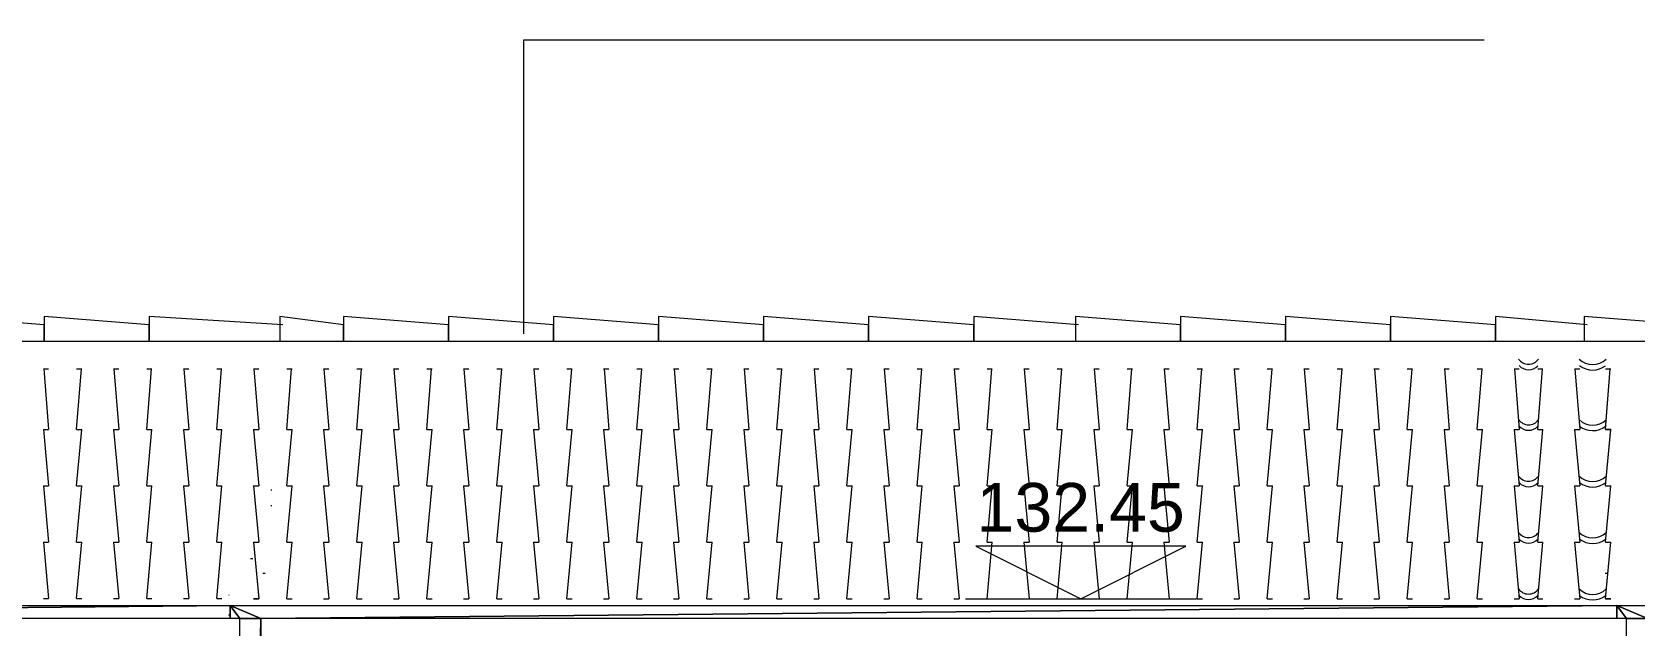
# Model space of a CAD drawing. Header units: metres. Extents: x 1.8 to 61.8, y -53.3 to -11.3.
# Drawn here: x 18.402 to 22.217, y -47.875 to -46.461 of the extents above; entities that cross this region are included whole.
import ezdxf
from ezdxf.enums import TextEntityAlignment as Align

# ---------------------------------------------------------------- set-up
doc = ezdxf.new("R2010")
doc.units = ezdxf.units.M
doc.header["$MEASUREMENT"] = 0
for name, color, linetype in [('Calque commun', 7, 'Continuous'), ('Calque59', 7, 'Continuous'), ('Cotations', 7, 'Continuous')]:
    doc.layers.add(name, color=color, linetype=linetype)
doc.styles.add('Arial', font='arial.ttf', dxfattribs={"height": 0.231939})

# ---------------------------------------------------------------- blocks, each defined once
blk = doc.blocks.new('toit facade')
at = {"layer": 'Calque59', "color": 32, "linetype": 'Continuous', "lineweight": 9}
for p, q in [((76.2541, -18.7305), (76.2791, -18.7305)), ((76.2561, -18.731), (76.2791, -19.019)), ((76.4124, -18.7305), (76.4374, -18.7305)), ((76.4124, -19.019), (76.4355, -18.731)), ((76.5875, -18.7305), (76.6125, -18.7305)), ((76.5894, -18.731), (76.6125, -19.019)), ((76.7458, -18.7305), (76.7708, -18.7305)), ((76.7458, -19.019), (76.7689, -18.731)), ((76.9208, -18.7305), (76.9457, -18.7305)), ((76.9227, -18.731), (76.9457, -19.019)), ((77.0792, -18.7305), (77.1041, -18.7305)), ((77.0792, -19.019), (77.1022, -18.731)), ((77.2541, -18.7305), (77.2791, -18.7305)), ((77.2541, -18.731), (77.2792, -18.731)), ((77.2561, -18.731), (77.2791, -19.019)), ((77.2561, -18.7315), (77.2792, -19.0195)), ((77.4125, -18.731), (77.4375, -18.731)), ((77.4125, -19.0195), (77.4355, -18.7315)), ((77.5875, -18.731), (77.6124, -18.731)), ((77.5893, -18.7315), (77.6124, -19.0195)), ((77.7458, -18.731), (77.7707, -18.731)), ((77.7458, -19.0195), (77.7689, -18.7315)), ((77.9208, -18.731), (77.9458, -18.731)), ((77.9227, -18.7315), (77.9458, -19.0195)), ((78.0791, -18.731), (78.1041, -18.731)), ((78.0791, -19.0195), (78.1022, -18.7315)), ((78.2541, -18.731), (78.2792, -18.731)), ((78.2561, -18.7315), (78.2792, -19.0195)), ((78.4125, -18.731), (78.4375, -18.731)), ((78.4125, -19.0195), (78.4355, -18.7315)), ((78.5875, -18.731), (78.6124, -18.731)), ((78.5893, -18.7315), (78.6124, -19.0195)), ((78.7458, -18.731), (78.7707, -18.731)), ((78.7458, -19.0195), (78.7689, -18.7315)), ((78.9208, -18.731), (78.9458, -18.731)), ((78.9227, -18.7315), (78.9458, -19.0195)), ((79.0791, -18.731), (79.1041, -18.731)), ((79.0791, -19.0195), (79.1022, -18.7315)), ((79.2541, -18.731), (79.2792, -18.731)), ((79.2561, -18.7315), (79.2792, -19.0195)), ((79.4125, -18.731), (79.4375, -18.731)), ((79.4125, -19.0195), (79.4355, -18.7315)), ((79.5875, -18.731), (79.6124, -18.731)), ((79.5893, -18.7315), (79.6124, -19.0195)), ((79.7458, -18.731), (79.7707, -18.731)), ((79.7458, -19.0195), (79.7689, -18.7315)), ((79.9208, -18.731), (79.9458, -18.731)), ((79.9227, -18.7315), (79.9458, -19.0195)), ((80.0791, -18.731), (80.1041, -18.731)), ((80.0791, -19.0195), (80.1022, -18.7315)), ((80.2541, -18.731), (80.2792, -18.731)), ((80.2561, -18.7315), (80.2792, -19.0195)), ((80.4125, -18.731), (80.4375, -18.731)), ((80.4125, -19.0195), (80.4355, -18.7315)), ((80.5875, -18.731), (80.6124, -18.731)), ((80.5893, -18.7315), (80.6124, -19.0195)), ((80.7458, -18.731), (80.7707, -18.731)), ((80.7458, -19.0195), (80.7689, -18.7315)), ((80.9208, -18.731), (80.9458, -18.731)), ((80.9227, -18.7315), (80.9458, -19.0195)), ((81.0791, -18.731), (81.1041, -18.731)), ((81.0791, -19.0195), (81.1022, -18.7315)), ((81.2541, -18.731), (81.279, -18.731)), ((81.256, -18.7315), (81.279, -19.0195)), ((81.4125, -18.731), (81.4374, -18.731)), ((81.4125, -19.0195), (81.4355, -18.7315)), ((81.5874, -18.731), (81.6124, -18.731)), ((81.5893, -18.7315), (81.6124, -19.0195)), ((81.7457, -18.731), (81.7707, -18.731)), ((81.7457, -19.0195), (81.7688, -18.7315)), ((81.9208, -18.731), (81.9458, -18.731)), ((81.9227, -18.7315), (81.9458, -19.0195)), ((82.0791, -18.731), (82.1041, -18.731)), ((82.0791, -19.0195), (82.1022, -18.7315)), ((82.2541, -18.731), (82.279, -18.731)), ((82.256, -18.7315), (82.279, -19.0195)), ((82.4125, -18.731), (82.4374, -18.731)), ((82.4125, -19.0195), (82.4355, -18.7315)), ((82.5874, -18.731), (82.6124, -18.731)), ((82.5893, -18.7315), (82.6124, -19.0195)), ((82.7457, -18.731), (82.7707, -18.731)), ((82.7457, -19.0195), (82.7688, -18.7315)), ((82.9208, -18.731), (82.9458, -18.731)), ((82.9227, -18.7315), (82.9458, -19.0195)), ((83.0791, -18.731), (83.1041, -18.731)), ((83.0791, -19.0195), (83.1022, -18.7315)), ((83.2541, -18.731), (83.279, -18.731)), ((83.256, -18.7315), (83.279, -19.0195)), ((83.3669, -18.731), (83.3918, -18.731)), ((83.3669, -19.0195), (83.39, -18.7315)), ((83.367, -18.731), (83.392, -18.731)), ((83.367, -19.0195), (83.39, -18.7315)), ((83.542, -18.731), (83.5669, -18.731)), ((83.5438, -18.7315), (83.5669, -19.0195)), ((83.6891, -18.7301), (83.7141, -18.7301)), ((83.6891, -19.0186), (83.7122, -18.7306)), ((83.6892, -18.731), (83.7141, -18.731)), ((83.6892, -19.0195), (83.7122, -18.7315)), ((76.2541, -19.019), (76.2791, -19.2877)), ((76.2541, -19.019), (76.2791, -19.019)), ((76.4124, -19.2877), (76.4374, -19.019)), ((76.4124, -19.019), (76.4374, -19.019)), ((76.5875, -19.019), (76.6125, -19.2877)), ((76.5875, -19.019), (76.6125, -19.019)), ((76.7458, -19.2877), (76.7708, -19.019)), ((76.7458, -19.019), (76.7708, -19.019)), ((76.9208, -19.019), (76.9457, -19.2877)), ((76.9208, -19.019), (76.9457, -19.019)), ((77.0792, -19.2877), (77.1041, -19.019)), ((77.0792, -19.019), (77.1041, -19.019)), ((77.2541, -19.019), (77.2791, -19.2877)), ((77.2541, -19.019), (77.2791, -19.019)), ((77.2541, -19.0195), (77.2792, -19.2882)), ((77.2541, -19.0195), (77.2792, -19.0195)), ((77.4125, -19.2882), (77.4375, -19.0195)), ((77.4125, -19.0195), (77.4375, -19.0195)), ((77.5875, -19.0195), (77.6124, -19.2882)), ((77.5875, -19.0195), (77.6124, -19.0195)), ((77.7458, -19.2882), (77.7707, -19.0195)), ((77.7458, -19.0195), (77.7707, -19.0195)), ((77.9208, -19.0195), (77.9458, -19.2882)), ((77.9208, -19.0195), (77.9458, -19.0195)), ((78.0791, -19.2882), (78.1041, -19.0195)), ((78.0791, -19.0195), (78.1041, -19.0195)), ((78.2541, -19.0195), (78.2792, -19.2882)), ((78.2541, -19.0195), (78.2792, -19.0195)), ((78.4125, -19.2882), (78.4375, -19.0195)), ((78.4125, -19.0195), (78.4375, -19.0195)), ((78.5875, -19.0195), (78.6124, -19.2882)), ((78.5875, -19.0195), (78.6124, -19.0195)), ((78.7458, -19.2882), (78.7707, -19.0195)), ((78.7458, -19.0195), (78.7707, -19.0195)), ((78.9208, -19.0195), (78.9458, -19.2882)), ((78.9208, -19.0195), (78.9458, -19.0195)), ((79.0791, -19.2882), (79.1041, -19.0195)), ((79.0791, -19.0195), (79.1041, -19.0195)), ((79.2541, -19.0195), (79.2792, -19.2882)), ((79.2541, -19.0195), (79.2792, -19.0195)), ((79.4125, -19.2882), (79.4375, -19.0195)), ((79.4125, -19.0195), (79.4375, -19.0195)), ((79.5875, -19.0195), (79.6124, -19.2882)), ((79.5875, -19.0195), (79.6124, -19.0195)), ((79.7458, -19.2882), (79.7707, -19.0195)), ((79.7458, -19.0195), (79.7707, -19.0195)), ((79.9208, -19.0195), (79.9458, -19.2882)), ((79.9208, -19.0195), (79.9458, -19.0195)), ((80.0791, -19.2882), (80.1041, -19.0195)), ((80.0791, -19.0195), (80.1041, -19.0195)), ((80.2541, -19.0195), (80.2792, -19.2882)), ((80.2541, -19.0195), (80.2792, -19.0195)), ((80.4125, -19.2882), (80.4375, -19.0195)), ((80.4125, -19.0195), (80.4375, -19.0195)), ((80.5875, -19.0195), (80.6124, -19.2882)), ((80.5875, -19.0195), (80.6124, -19.0195)), ((80.7458, -19.2882), (80.7707, -19.0195)), ((80.7458, -19.0195), (80.7707, -19.0195)), ((80.9208, -19.0195), (80.9458, -19.2882)), ((80.9208, -19.0195), (80.9458, -19.0195)), ((81.0791, -19.2882), (81.1041, -19.0195)), ((81.0791, -19.0195), (81.1041, -19.0195)), ((81.2541, -19.0195), (81.279, -19.2882)), ((81.2541, -19.0195), (81.279, -19.0195)), ((81.4125, -19.2882), (81.4374, -19.0195)), ((81.4125, -19.0195), (81.4374, -19.0195)), ((81.5874, -19.0195), (81.6124, -19.2882)), ((81.5874, -19.0195), (81.6124, -19.0195)), ((81.7457, -19.2882), (81.7707, -19.0195)), ((81.7457, -19.0195), (81.7707, -19.0195)), ((81.9208, -19.0195), (81.9458, -19.2882)), ((81.9208, -19.0195), (81.9458, -19.0195)), ((82.0791, -19.2882), (82.1041, -19.0195)), ((82.0791, -19.0195), (82.1041, -19.0195)), ((82.2541, -19.0195), (82.279, -19.2882)), ((82.2541, -19.0195), (82.279, -19.0195)), ((82.4125, -19.2882), (82.4374, -19.0195)), ((82.4125, -19.0195), (82.4374, -19.0195)), ((82.5874, -19.0195), (82.6124, -19.2882)), ((82.5874, -19.0195), (82.6124, -19.0195)), ((82.7457, -19.2882), (82.7707, -19.0195)), ((82.7457, -19.0195), (82.7707, -19.0195)), ((82.9208, -19.0195), (82.9458, -19.2882)), ((82.9208, -19.0195), (82.9458, -19.0195)), ((83.0791, -19.2882), (83.1041, -19.0195)), ((83.0791, -19.0195), (83.1041, -19.0195)), ((83.2541, -19.0195), (83.279, -19.2882)), ((83.2541, -19.0195), (83.279, -19.0195)), ((83.3669, -19.2882), (83.3918, -19.0195)), ((83.3669, -19.0195), (83.3918, -19.0195)), ((83.367, -19.2882), (83.392, -19.0195)), ((83.367, -19.0195), (83.392, -19.0195)), ((83.542, -19.0195), (83.5669, -19.2882)), ((83.542, -19.0195), (83.5669, -19.0195)), ((83.6891, -19.2873), (83.7141, -19.0186)), ((83.6891, -19.0186), (83.7141, -19.0186)), ((83.6892, -19.2882), (83.7141, -19.0195)), ((83.6892, -19.0195), (83.7141, -19.0195)), ((76.2541, -19.2877), (76.2791, -19.5564)), ((76.2541, -19.2877), (76.2791, -19.2877)), ((76.4124, -19.5564), (76.4374, -19.2877)), ((76.4124, -19.2877), (76.4374, -19.2877)), ((76.5875, -19.2877), (76.6125, -19.5564)), ((76.5875, -19.2877), (76.6125, -19.2877)), ((76.7458, -19.5564), (76.7708, -19.2877)), ((76.7458, -19.2877), (76.7708, -19.2877)), ((76.9208, -19.2877), (76.9457, -19.5564)), ((76.9208, -19.2877), (76.9457, -19.2877)), ((77.0792, -19.5564), (77.1041, -19.2877)), ((77.0792, -19.2877), (77.1041, -19.2877)), ((77.2541, -19.2877), (77.2791, -19.5564)), ((77.2541, -19.2877), (77.2791, -19.2877)), ((77.2541, -19.2882), (77.2792, -19.5569)), ((77.2541, -19.2882), (77.2792, -19.2882)), ((77.4125, -19.5569), (77.4375, -19.2882)), ((77.4125, -19.2882), (77.4375, -19.2882)), ((77.5875, -19.2882), (77.6124, -19.5569)), ((77.5875, -19.2882), (77.6124, -19.2882)), ((77.7458, -19.5569), (77.7707, -19.2882)), ((77.7458, -19.2882), (77.7707, -19.2882)), ((77.9208, -19.2882), (77.9458, -19.5569)), ((77.9208, -19.2882), (77.9458, -19.2882)), ((78.0791, -19.5569), (78.1041, -19.2882)), ((78.0791, -19.2882), (78.1041, -19.2882)), ((78.2541, -19.2882), (78.2792, -19.5569)), ((78.2541, -19.2882), (78.2792, -19.2882)), ((78.4125, -19.5569), (78.4375, -19.2882)), ((78.4125, -19.2882), (78.4375, -19.2882)), ((78.5875, -19.2882), (78.6124, -19.5569)), ((78.5875, -19.2882), (78.6124, -19.2882)), ((78.7458, -19.5569), (78.7707, -19.2882)), ((78.7458, -19.2882), (78.7707, -19.2882)), ((78.9208, -19.2882), (78.9458, -19.5569)), ((78.9208, -19.2882), (78.9458, -19.2882)), ((79.0791, -19.5569), (79.1041, -19.2882)), ((79.0791, -19.2882), (79.1041, -19.2882)), ((79.2541, -19.2882), (79.2792, -19.5569)), ((79.2541, -19.2882), (79.2792, -19.2882)), ((79.4125, -19.5569), (79.4375, -19.2882)), ((79.4125, -19.2882), (79.4375, -19.2882)), ((79.5875, -19.2882), (79.6124, -19.5569)), ((79.5875, -19.2882), (79.6124, -19.2882)), ((79.7458, -19.5569), (79.7707, -19.2882)), ((79.7458, -19.2882), (79.7707, -19.2882)), ((79.9208, -19.2882), (79.9458, -19.5569)), ((79.9208, -19.2882), (79.9458, -19.2882)), ((80.0791, -19.5569), (80.1041, -19.2882)), ((80.0791, -19.2882), (80.1041, -19.2882)), ((80.2541, -19.2882), (80.2792, -19.5569)), ((80.2541, -19.2882), (80.2792, -19.2882)), ((80.4125, -19.5569), (80.4375, -19.2882)), ((80.4125, -19.2882), (80.4375, -19.2882)), ((80.5875, -19.2882), (80.6124, -19.5569)), ((80.5875, -19.2882), (80.6124, -19.2882)), ((80.7458, -19.5569), (80.7707, -19.2882)), ((80.7458, -19.2882), (80.7707, -19.2882)), ((80.9208, -19.2882), (80.9458, -19.5569)), ((80.9208, -19.2882), (80.9458, -19.2882)), ((81.0791, -19.5569), (81.1041, -19.2882)), ((81.0791, -19.2882), (81.1041, -19.2882)), ((81.2541, -19.2882), (81.279, -19.5569)), ((81.2541, -19.2882), (81.279, -19.2882)), ((81.4125, -19.5569), (81.4374, -19.2882)), ((81.4125, -19.2882), (81.4374, -19.2882)), ((81.5874, -19.2882), (81.6124, -19.5569)), ((81.5874, -19.2882), (81.6124, -19.2882)), ((81.7457, -19.5569), (81.7707, -19.2882)), ((81.7457, -19.2882), (81.7707, -19.2882)), ((81.9208, -19.2882), (81.9458, -19.5569)), ((81.9208, -19.2882), (81.9458, -19.2882)), ((82.0791, -19.5569), (82.1041, -19.2882)), ((82.0791, -19.2882), (82.1041, -19.2882)), ((82.2541, -19.2882), (82.279, -19.5569)), ((82.2541, -19.2882), (82.279, -19.2882)), ((82.4125, -19.5569), (82.4374, -19.2882)), ((82.4125, -19.2882), (82.4374, -19.2882)), ((82.5874, -19.2882), (82.6124, -19.5569)), ((82.5874, -19.2882), (82.6124, -19.2882)), ((82.7457, -19.5569), (82.7707, -19.2882)), ((82.7457, -19.2882), (82.7707, -19.2882)), ((82.9208, -19.2882), (82.9458, -19.5569)), ((82.9208, -19.2882), (82.9458, -19.2882)), ((83.0791, -19.5569), (83.1041, -19.2882)), ((83.0791, -19.2882), (83.1041, -19.2882)), ((83.2541, -19.2882), (83.279, -19.5569)), ((83.2541, -19.2882), (83.279, -19.2882)), ((83.3669, -19.5569), (83.3918, -19.2882)), ((83.3669, -19.2882), (83.3918, -19.2882)), ((83.367, -19.5569), (83.392, -19.2882)), ((83.367, -19.2882), (83.392, -19.2882)), ((83.542, -19.2882), (83.5669, -19.5569)), ((83.542, -19.2882), (83.5669, -19.2882)), ((83.6891, -19.556), (83.7141, -19.2873)), ((83.6891, -19.2873), (83.7141, -19.2873)), ((83.6892, -19.5569), (83.7141, -19.2882)), ((83.6892, -19.2882), (83.7141, -19.2882)), ((76.2541, -19.5564), (76.2791, -19.8251)), ((76.2541, -19.5564), (76.2791, -19.5564)), ((76.4124, -19.8251), (76.4374, -19.5564)), ((76.4124, -19.5564), (76.4374, -19.5564)), ((76.5875, -19.5564), (76.6125, -19.8251)), ((76.5875, -19.5564), (76.6125, -19.5564)), ((76.7458, -19.8251), (76.7708, -19.5564)), ((76.7458, -19.5564), (76.7708, -19.5564)), ((76.9208, -19.5564), (76.9457, -19.8251)), ((76.9208, -19.5564), (76.9457, -19.5564)), ((77.0792, -19.8251), (77.1041, -19.5564)), ((77.0792, -19.5564), (77.1041, -19.5564)), ((77.2541, -19.5564), (77.2791, -19.8251)), ((77.2541, -19.5564), (77.2791, -19.5564)), ((77.2541, -19.5569), (77.2792, -19.8256)), ((77.2541, -19.5569), (77.2792, -19.5569)), ((77.4125, -19.8256), (77.4375, -19.5569)), ((77.4125, -19.5569), (77.4375, -19.5569)), ((77.5875, -19.5569), (77.6124, -19.8256)), ((77.5875, -19.5569), (77.6124, -19.5569)), ((77.7458, -19.8256), (77.7707, -19.5569)), ((77.7458, -19.5569), (77.7707, -19.5569)), ((77.9208, -19.5569), (77.9458, -19.8256)), ((77.9208, -19.5569), (77.9458, -19.5569)), ((78.0791, -19.8256), (78.1041, -19.5569)), ((78.0791, -19.5569), (78.1041, -19.5569)), ((78.2541, -19.5569), (78.2792, -19.8256)), ((78.2541, -19.5569), (78.2792, -19.5569)), ((78.4125, -19.8256), (78.4375, -19.5569)), ((78.4125, -19.5569), (78.4375, -19.5569)), ((78.5875, -19.5569), (78.6124, -19.8256)), ((78.5875, -19.5569), (78.6124, -19.5569)), ((78.7458, -19.8256), (78.7707, -19.5569)), ((78.7458, -19.5569), (78.7707, -19.5569)), ((78.9208, -19.5569), (78.9458, -19.8256)), ((78.9208, -19.5569), (78.9458, -19.5569)), ((79.0791, -19.8256), (79.1041, -19.5569)), ((79.0791, -19.5569), (79.1041, -19.5569)), ((79.2541, -19.5569), (79.2792, -19.8256)), ((79.2541, -19.5569), (79.2792, -19.5569)), ((79.4125, -19.8256), (79.4375, -19.5569)), ((79.4125, -19.5569), (79.4375, -19.5569)), ((79.5875, -19.5569), (79.6124, -19.8256)), ((79.5875, -19.5569), (79.6124, -19.5569)), ((79.7458, -19.8256), (79.7707, -19.5569)), ((79.7458, -19.5569), (79.7707, -19.5569)), ((79.9208, -19.5569), (79.9458, -19.8256)), ((79.9208, -19.5569), (79.9458, -19.5569)), ((80.0791, -19.8256), (80.1041, -19.5569)), ((80.0791, -19.5569), (80.1041, -19.5569)), ((80.2541, -19.5569), (80.2792, -19.8256)), ((80.2541, -19.5569), (80.2792, -19.5569)), ((80.4125, -19.8256), (80.4375, -19.5569)), ((80.4125, -19.5569), (80.4375, -19.5569)), ((80.5875, -19.5569), (80.6124, -19.8256)), ((80.5875, -19.5569), (80.6124, -19.5569)), ((80.7458, -19.8256), (80.7707, -19.5569)), ((80.7458, -19.5569), (80.7707, -19.5569)), ((80.9208, -19.5569), (80.9458, -19.8256)), ((80.9208, -19.5569), (80.9458, -19.5569)), ((81.0791, -19.8256), (81.1041, -19.5569)), ((81.0791, -19.5569), (81.1041, -19.5569)), ((81.2541, -19.5569), (81.279, -19.8256)), ((81.2541, -19.5569), (81.279, -19.5569)), ((81.4125, -19.8256), (81.4374, -19.5569)), ((81.4125, -19.5569), (81.4374, -19.5569)), ((81.5874, -19.5569), (81.6124, -19.8256)), ((81.5874, -19.5569), (81.6124, -19.5569)), ((81.7457, -19.8256), (81.7707, -19.5569)), ((81.7457, -19.5569), (81.7707, -19.5569)), ((81.9208, -19.5569), (81.9458, -19.8256)), ((81.9208, -19.5569), (81.9458, -19.5569)), ((82.0791, -19.8256), (82.1041, -19.5569)), ((82.0791, -19.5569), (82.1041, -19.5569)), ((82.2541, -19.5569), (82.279, -19.8256)), ((82.2541, -19.5569), (82.279, -19.5569)), ((82.4125, -19.8256), (82.4374, -19.5569)), ((82.4125, -19.5569), (82.4374, -19.5569)), ((82.5874, -19.5569), (82.6124, -19.8256)), ((82.5874, -19.5569), (82.6124, -19.5569)), ((82.7457, -19.8256), (82.7707, -19.5569)), ((82.7457, -19.5569), (82.7707, -19.5569)), ((82.9208, -19.5569), (82.9458, -19.8256)), ((82.9208, -19.5569), (82.9458, -19.5569)), ((83.0791, -19.8256), (83.1041, -19.5569)), ((83.0791, -19.5569), (83.1041, -19.5569)), ((83.2541, -19.5569), (83.279, -19.8256)), ((83.2541, -19.5569), (83.279, -19.5569)), ((83.3669, -19.8256), (83.3918, -19.5569)), ((83.3669, -19.5569), (83.3918, -19.5569)), ((83.367, -19.8256), (83.392, -19.5569)), ((83.367, -19.5569), (83.392, -19.5569)), ((83.542, -19.5569), (83.5669, -19.8256)), ((83.542, -19.5569), (83.5669, -19.5569)), ((83.6891, -19.8247), (83.7141, -19.556)), ((83.6891, -19.556), (83.7141, -19.556)), ((83.6892, -19.8256), (83.7141, -19.5569)), ((83.6892, -19.5569), (83.7141, -19.5569)), ((77.2507, -19.6358), (77.2407, -19.6358)), ((77.3093, -19.7059), (77.2993, -19.7059)), ((83.6972, -19.7055), (83.6872, -19.7055)), ((76.2541, -19.8251), (76.2791, -19.8251)), ((76.4124, -19.8251), (76.4374, -19.8251)), ((76.5875, -19.8251), (76.6125, -19.8251)), ((76.7458, -19.8251), (76.7708, -19.8251)), ((76.9208, -19.8251), (76.9457, -19.8251)), ((77.0792, -19.8251), (77.1041, -19.8251)), ((77.2541, -19.8251), (77.2791, -19.8251)), ((77.2541, -19.8256), (77.2792, -19.8256)), ((77.4125, -19.8256), (77.4375, -19.8256)), ((77.5875, -19.8256), (77.6124, -19.8256)), ((77.7458, -19.8256), (77.7707, -19.8256)), ((77.9208, -19.8256), (77.9458, -19.8256)), ((78.0791, -19.8256), (78.1041, -19.8256)), ((78.2541, -19.8256), (78.2792, -19.8256)), ((78.4125, -19.8256), (78.4375, -19.8256)), ((78.5875, -19.8256), (78.6124, -19.8256)), ((78.7458, -19.8256), (78.7707, -19.8256)), ((78.9208, -19.8256), (78.9458, -19.8256)), ((79.0791, -19.8256), (79.1041, -19.8256)), ((79.2541, -19.8256), (79.2792, -19.8256)), ((79.4125, -19.8256), (79.4375, -19.8256)), ((79.5875, -19.8256), (79.6124, -19.8256)), ((79.7458, -19.8256), (79.7707, -19.8256)), ((79.9208, -19.8256), (79.9458, -19.8256)), ((80.0791, -19.8256), (80.1041, -19.8256)), ((80.2541, -19.8256), (80.2792, -19.8256)), ((80.4125, -19.8256), (80.4375, -19.8256)), ((80.5875, -19.8256), (80.6124, -19.8256)), ((80.7458, -19.8256), (80.7707, -19.8256)), ((80.9208, -19.8256), (80.9458, -19.8256)), ((81.0791, -19.8256), (81.1041, -19.8256)), ((81.2541, -19.8256), (81.279, -19.8256)), ((81.4125, -19.8256), (81.4374, -19.8256)), ((81.5874, -19.8256), (81.6124, -19.8256)), ((81.7457, -19.8256), (81.7707, -19.8256)), ((81.9208, -19.8256), (81.9458, -19.8256)), ((82.0791, -19.8256), (82.1041, -19.8256)), ((82.2541, -19.8256), (82.279, -19.8256)), ((82.4125, -19.8256), (82.4374, -19.8256)), ((82.5874, -19.8256), (82.6124, -19.8256)), ((82.7457, -19.8256), (82.7707, -19.8256)), ((82.9208, -19.8256), (82.9458, -19.8256)), ((83.0791, -19.8256), (83.1041, -19.8256)), ((83.2541, -19.8256), (83.279, -19.8256)), ((83.3669, -19.8256), (83.3918, -19.8256)), ((83.367, -19.8256), (83.392, -19.8256)), ((83.542, -19.8256), (83.5669, -19.8256)), ((83.6891, -19.8252), (83.7142, -19.8252)), ((83.6892, -19.8256), (83.7141, -19.8256))]:
    blk.add_line(p, q, dxfattribs=at)
for points in [[(76.2578, -18.5215, 0), (75.7578, -18.4814, 0), (75.7578, -18.5992, 0), (76.2578, -18.5992, 0), (76.2578, -18.5215, 0)], [(76.7578, -18.5215, 0), (76.2578, -18.4814, 0), (76.2578, -18.5992, 0), (76.7578, -18.5992, 0), (76.7578, -18.5215, 0)], [(77.3939, -18.5214, 0), (76.7578, -18.4814, 0), (76.7578, -18.5992, 0), (77.3796, -18.5992, 0)], [(77.6821, -18.5215, 0), (77.3796, -18.4814, 0), (77.3796, -18.5992, 0), (77.6821, -18.5992, 0), (77.6821, -18.5215, 0)], [(78.1821, -18.5215, 0), (77.6821, -18.4815, 0), (77.6821, -18.5992, 0), (78.1821, -18.5992, 0), (78.1821, -18.5215, 0)], [(78.6821, -18.5215, 0), (78.1821, -18.4815, 0), (78.1821, -18.5992, 0), (78.6821, -18.5992, 0), (78.6821, -18.5215, 0)], [(79.1821, -18.5215, 0), (78.6821, -18.4815, 0), (78.6821, -18.5992, 0), (79.1821, -18.5992, 0), (79.1821, -18.5215, 0)], [(79.6821, -18.5215, 0), (79.1821, -18.4815, 0), (79.1821, -18.5992, 0), (79.6821, -18.5992, 0), (79.6821, -18.5215, 0)], [(80.1821, -18.5215, 0), (79.6821, -18.4815, 0), (79.6821, -18.5992, 0), (80.1821, -18.5992, 0), (80.1821, -18.5215, 0)], [(80.6821, -18.5215, 0), (80.1821, -18.4815, 0), (80.1821, -18.5992, 0), (80.6821, -18.5992, 0), (80.6821, -18.5215, 0)], [(81.1809, -18.5214, 0), (80.6821, -18.4815, 0), (80.6821, -18.5992, 0), (81.1666, -18.5992, 0)], [(81.6666, -18.5215, 0), (81.1666, -18.4815, 0), (81.1666, -18.5992, 0), (81.6666, -18.5992, 0), (81.6666, -18.5215, 0)], [(82.1666, -18.5215, 0), (81.6666, -18.4815, 0), (81.6666, -18.5992, 0), (82.1666, -18.5992, 0), (82.1666, -18.5215, 0)], [(82.6666, -18.5215, 0), (82.1666, -18.4815, 0), (82.1666, -18.5992, 0), (82.6666, -18.5992, 0), (82.6666, -18.5215, 0)], [(83.1666, -18.5215, 0), (82.6666, -18.4815, 0), (82.6666, -18.5992, 0), (83.1666, -18.5992, 0), (83.1666, -18.5215, 0)], [(83.6027, -18.5214, 0), (83.1666, -18.4815, 0), (83.1666, -18.5992, 0), (83.5884, -18.5993, 0)], [(84.0909, -18.5215, 0), (83.5884, -18.4815, 0), (83.5884, -18.5993, 0), (84.0909, -18.5993, 0), (84.0909, -18.5215, 0)]]:
    blk.add_polyline3d(points, dxfattribs=at)
for centre, radius, start, end in [((83.3233, -18.6507), 0.058, 215.07356, 324.49216), ((83.6284, -18.6177), 0.0927, 225.7106, 313.97078), ((83.3232, -18.6729), 0.0622, 223.3643, 316.19739), ((83.6283, -18.6331), 0.1034, 232.87654, 306.80665), ((83.3233, -18.9392), 0.058, 215.07262, 324.49237), ((83.6284, -18.9062), 0.0927, 225.71061, 313.96903), ((83.3232, -18.9614), 0.0622, 223.36317, 316.19766), ((83.6283, -18.9216), 0.1034, 232.8762, 306.80561), ((83.3233, -19.2079), 0.058, 215.07176, 324.493), ((83.3232, -19.2301), 0.0622, 223.36478, 316.19727), ((83.6284, -19.1749), 0.0927, 225.71031, 313.97025), ((83.6283, -19.1903), 0.1034, 232.87794, 306.80399), ((83.3233, -19.4766), 0.058, 215.0748, 324.49209), ((83.6284, -19.4436), 0.0927, 225.7151, 313.96697), ((83.3232, -19.4988), 0.0622, 223.36245, 316.19783), ((83.6283, -19.459), 0.1034, 232.87318, 306.80881), ((83.3233, -19.7454), 0.058, 215.07544, 324.49165), ((83.3232, -19.7675), 0.0622, 223.36291, 316.19766), ((83.6284, -19.7123), 0.0927, 225.71087, 313.96992), ((83.6283, -19.7277), 0.1034, 232.87718, 306.80503)]:
    blk.add_arc(centre, radius, start, end, dxfattribs=at)
blk = doc.blocks.new('Block4')
at = {"layer": 'Calque commun', "color": 0, "linetype": 'Continuous', "lineweight": 9}
blk.add_line((-0.55, 0), (0.55, 0), dxfattribs=at)
blk.add_polyline3d([(-0.5, 0.25, 0), (0, 0, 0), (0.5, 0.25, 0), (-0.5, 0.25, 0)], dxfattribs=at)
blk = doc.blocks.new('Lvl1')
at = {"layer": 'Calque commun', "color": 0, "linetype": 'ByBlock', "lineweight": -2}
blk.add_blockref('Block4', (0, 0), dxfattribs=at)
blk = doc.blocks.new('facade villa 678-10')
at = {"layer": 'Cotations', "color": 250, "linetype": 'ByBlock', "lineweight": -2}
blk.add_blockref('Lvl1', (-51.7056, 14.491), dxfattribs=at)
at = {"layer": 'Cotations', "color": 212, "linetype": 'ByBlock', "lineweight": -2, "style": 'Arial'}
blk.add_text('132.45', height=0.23194, dxfattribs=at).set_placement((-51.7066, 14.741), align=Align.BOTTOM_CENTER)
blk = doc.blocks.new('facade villa 678-31')
at = {"layer": 'Calque commun', "color": 7, "linetype": 'Continuous', "lineweight": 9}
for p, q in [((-55.5621, 15.0097), (-55.5574, 15.0097)), ((-55.5574, 14.9342), (-55.5621, 14.9342)), ((-55.7618, 14.5096), (-55.7618, 14.5079)), ((-55.7635, 14.4141), (-55.7514, 14.4141))]:
    blk.add_line(p, q, dxfattribs=at)
at = {"layer": 'Calque commun', "color": 7, "linetype": 'Continuous', "lineweight": -2}
blk.add_line((-55.7618, 14.4341), (-55.7618, 14.4341), dxfattribs=at)
at = {"layer": 'Calque commun', "color": 5, "linetype": 'Continuous', "lineweight": 18}
blk.add_polyline3d([(-49.7867, 17.1512, 0), (-54.3584, 17.1512, 0), (-54.3584, 15.7525, 0)], dxfattribs=at)
at = {"layer": 'Calque commun', "color": 0, "linetype": 'ByBlock', "lineweight": -2}
blk.add_blockref('toit facade', (-132.8981, 34.3169), dxfattribs=at)
at = {"layer": 'Cotations', "color": 212, "linetype": 'ByBlock', "lineweight": -2}
blk.add_blockref('facade villa 678-10', (0, 0), dxfattribs=at)
at = {"layer": 'Calque commun', "color": 8, "linetype": 'Continuous', "lineweight": 9}
mesh = blk.add_polyface(dxfattribs=at)
corners = [(-62.0211, 14.3972), (-62.1211, 14.3972), (-62.1211, 14.4585), (-62.0211, 9.2326), (-62.1211, 9.2326), (-55.7544, 14.3972), (-55.7544, 14.4584)]
mesh.append_faces([[corners[k] for k in face] for face in [(1, 3, 4)]], dxfattribs={"vtx0": -1, "color": 8})
mesh.append_faces([[corners[k] for k in face] for face in [(0, 1, 2), (0, 2, 6)]], dxfattribs={"vtx0": -1, "vtx2": -1, "color": 8})
mesh.append_faces([[corners[k] for k in face] for face in [(5, 0, 6)]], dxfattribs={"vtx1": -1, "color": 8})
mesh.append_faces([[corners[k] for k in face] for face in [(0, 3, 1)]], dxfattribs={"vtx1": -1, "vtx2": -1, "color": 8})
mesh = blk.add_polyface(dxfattribs=at)
corners = [(-55.7086, 14.3972), (-55.7544, 14.3972), (-55.7544, 14.4584), (-55.6087, 14.3972), (-55.6087, 8.897), (-55.7086, 8.897), (-49.1545, 14.4584), (-49.1545, 14.3972)]
mesh.append_faces([[corners[k] for k in face] for face in [(2, 3, 0)]], dxfattribs={"vtx0": -1, "vtx1": -1, "vtx2": -1, "color": 8})
mesh.append_faces([[corners[k] for k in face] for face in [(3, 5, 0)]], dxfattribs={"vtx0": -1, "vtx2": -1, "color": 8})
mesh.append_faces([[corners[k] for k in face] for face in [(7, 3, 6)]], dxfattribs={"vtx1": -1, "color": 8})
mesh.append_faces([[corners[k] for k in face] for face in [(2, 6, 3)]], dxfattribs={"vtx1": -1, "vtx2": -1, "color": 8})
mesh.append_faces([[corners[k] for k in face] for face in [(0, 1, 2), (3, 4, 5)]], dxfattribs={"vtx2": -1, "color": 8})
mesh = blk.add_polyface(dxfattribs=at)
corners = [(-49.1545, 14.4584), (-42.7423, 14.4584), (-49.0087, 14.3972), (-49.1087, 8.897), (-49.1087, 14.3972), (-49.1545, 14.3972), (-42.7423, 14.3972), (-49.0087, 8.897)]
mesh.append_faces([[corners[k] for k in face] for face in [(0, 4, 5)]], dxfattribs={"vtx0": -1, "color": 8})
mesh.append_faces([[corners[k] for k in face] for face in [(0, 2, 4)]], dxfattribs={"vtx0": -1, "vtx1": -1, "vtx2": -1, "color": 8})
mesh.append_faces([[corners[k] for k in face] for face in [(2, 3, 4)]], dxfattribs={"vtx0": -1, "vtx2": -1, "color": 8})
mesh.append_faces([[corners[k] for k in face] for face in [(0, 1, 2)]], dxfattribs={"vtx1": -1, "vtx2": -1, "color": 8})
mesh.append_faces([[corners[k] for k in face] for face in [(1, 6, 2), (2, 7, 3)]], dxfattribs={"vtx2": -1, "color": 8})

msp = doc.modelspace()

# ---------------------------------------------------------------- block references
at = {"layer": 'Cotations', "color": 0, "linetype": 'ByBlock', "lineweight": -2, "xscale": 0.5, "yscale": 0.5, "zscale": 0.5}
msp.add_blockref('facade villa 678-31', (46.7509, -55.0555), dxfattribs=at)

# ---------------------------------------------------------------- meshes
at = {"layer": 'Calque commun', "color": 7, "linetype": 'Continuous', "lineweight": 9}
mesh = msp.add_polyface(dxfattribs=at)
corners = [(61.7636, -11.3086), (1.7636, -11.3086), (1.7636, -53.3086), (61.7636, -53.3086)]
mesh.append_faces([[corners[k] for k in face] for face in [(0, 1, 2, 3)]], dxfattribs={"color": 7})

doc.saveas('drawing.dxf')
